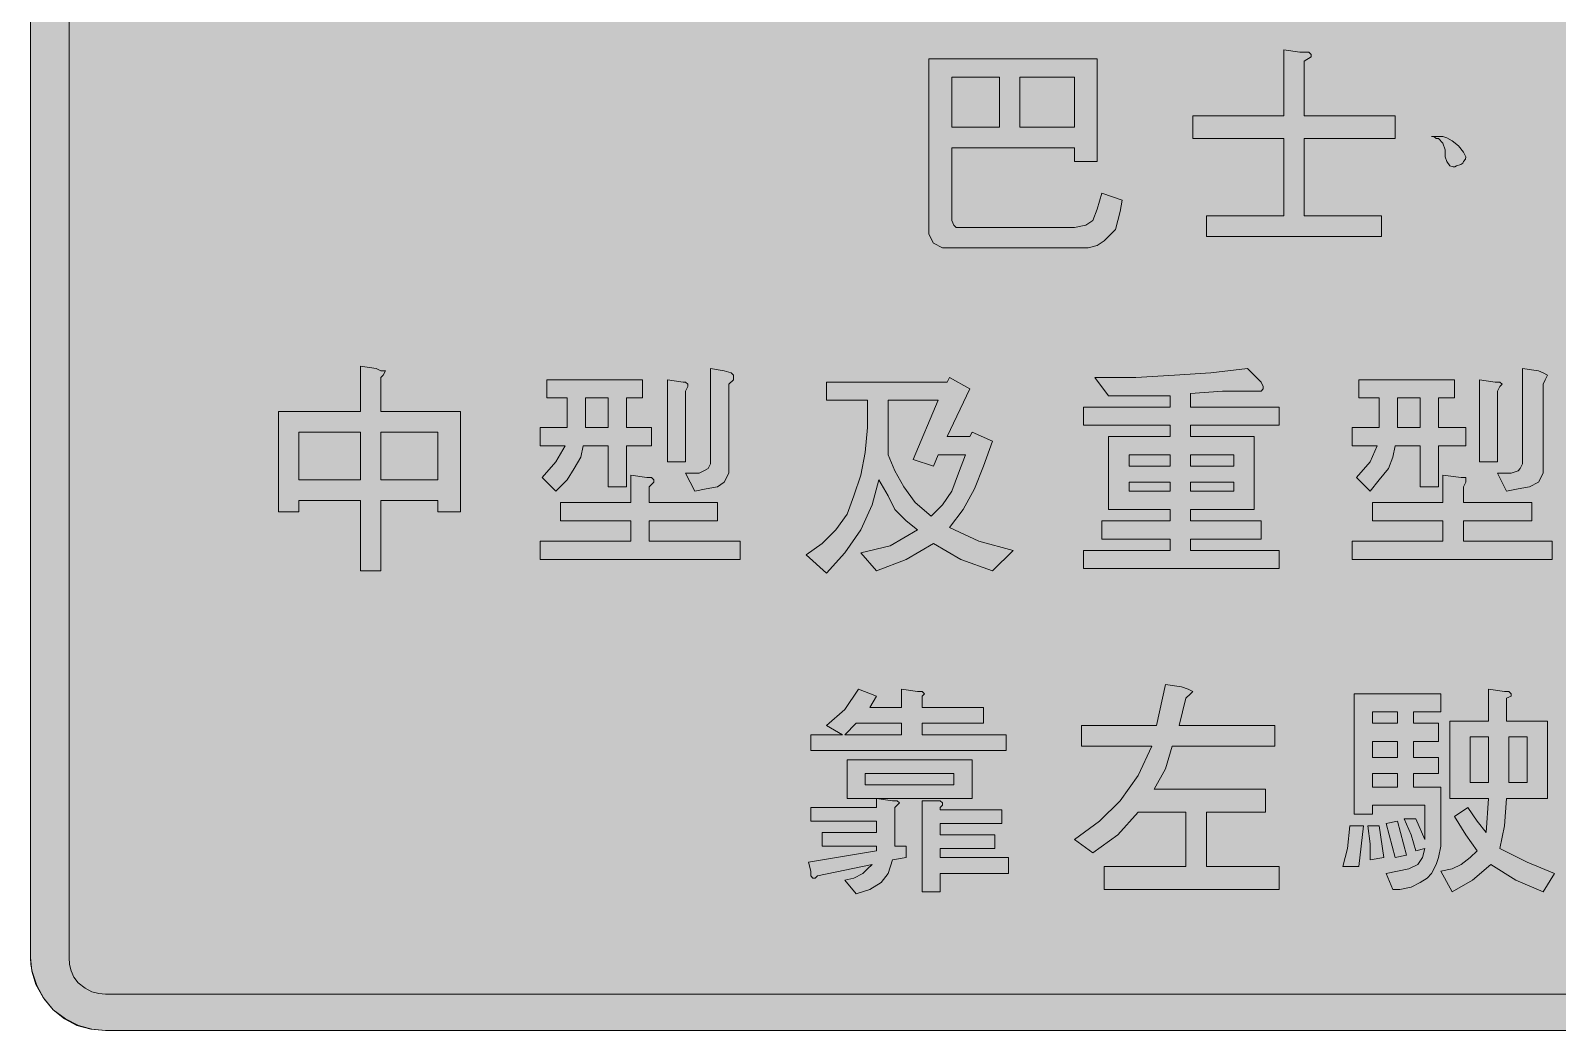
# Model space of a CAD drawing. Header units: metres. Extents: x 133 to 436, y 9 to 264.
# Drawn here: x 133 to 334.4, y 9.4 to 141.2 of the extents above; entities that cross this region are included whole.
import ezdxf

# ---------------------------------------------------------------- set-up
doc = ezdxf.new("R2010")
doc.units = ezdxf.units.M
for name, color, linetype, true_color in [('FILL_BLUE_0000FF', 7, 'Continuous', 0x0000ff), ('FILL_WHITE_FFFFFF', 7, 'Continuous', 0xffffff), ('STROKE_BLUE_0000FF', 7, 'Continuous', 0x0000ff)]:
    doc.layers.add(name, color=color, linetype=linetype, true_color=true_color)

msp = doc.modelspace()

# ---------------------------------------------------------------- hatches: boundary and pattern name
at = {"layer": 'FILL_BLUE_0000FF', "true_color": 0x0000ff}
h = msp.add_hatch(color=7, dxfattribs=at)
h.dxf.hatch_style = 1
h.paths.add_polyline_path([(426.79, 259.2), (427.76, 259), (428.68, 258.63), (429.45, 258.06), (430.06, 257.16), (430.54, 256.26), (430.84, 255.36), (430.95, 254.46), (430.95, 18.96), (430.84, 18.06), (430.54, 17.2), (430.06, 16.39), (429.45, 15.66), (428.68, 14.92), (427.76, 14.46), (426.79, 14.23), (425.85, 14.16), (142.95, 14.16), (142.05, 14.23), (141.15, 14.46), (140.25, 14.92), (139.35, 15.66), (138.78, 16.39), (138.41, 17.2), (138.21, 18.06), (138.15, 18.96), (138.15, 254.46), (138.21, 255.36), (138.41, 256.26), (138.78, 257.16), (139.35, 258.06), (140.25, 258.63), (141.15, 259), (142.05, 259.2), (142.95, 259.26), (425.85, 259.26), (426.79, 259.2)])
at = {"layer": 'FILL_WHITE_FFFFFF', "true_color": 0xffffff}
h = msp.add_hatch(color=7, dxfattribs=at)
h.dxf.hatch_style = 1
h.paths.add_polyline_path([(426.85, 264.3), (427.81, 264.14), (429.64, 263.54), (431.29, 262.59), (432.75, 261.36), (433.98, 259.9), (434.92, 258.25), (435.53, 256.42), (435.69, 255.46), (435.75, 254.46), (435.75, 18.96), (435.69, 18.06), (435.52, 17.16), (435.24, 16.26), (434.85, 15.36), (434.52, 14.46), (434.02, 13.6), (432.75, 12.06), (432.04, 11.43), (431.25, 10.88), (429.52, 10.03), (427.69, 9.53), (425.85, 9.36), (142.95, 9.36), (141.15, 9.53), (139.39, 10.03), (137.68, 10.88), (136.05, 12.06), (134.7, 13.69), (133.76, 15.4), (133.22, 17.16), (133.05, 18.96), (133.05, 254.46), (133.11, 255.36), (133.27, 256.26), (133.56, 257.16), (133.95, 258.06), (134.28, 258.96), (134.77, 259.82), (136.05, 261.36), (137.59, 262.64), (138.45, 263.13), (139.35, 263.46), (140.25, 263.85), (141.15, 264.14), (142.05, 264.3), (142.95, 264.36), (425.85, 264.36), (426.85, 264.3)])
h = msp.add_hatch(color=7, dxfattribs=at)
h.dxf.hatch_style = 1
h.paths.add_polyline_path([(270.75, 123.96), (270.75, 125.76), (254.55, 125.76), (254.55, 116.76), (254.55, 116.16), (254.85, 115.56), (255.15, 115.26), (256.05, 115.26), (270.75, 115.26), (272.25, 115.56), (273.15, 116.16), (273.75, 117.66), (274.35, 119.76), (277.05, 118.86), (276.75, 117.36), (276.45, 116.16), (276.15, 114.96), (275.25, 114.06), (274.65, 113.46), (273.75, 112.86), (272.55, 112.56), (271.35, 112.56), (254.85, 112.56), (253.35, 112.56), (252.15, 113.16), (251.55, 114.36), (251.55, 115.86), (251.55, 137.46), (273.75, 137.46), (273.75, 123.96), (270.75, 123.96)])
h.paths.add_polyline_path([(254.55, 135.06), (254.55, 128.46), (260.85, 128.46), (260.85, 135.06), (254.55, 135.06)], flags=16)
h.paths.add_polyline_path([(270.75, 135.06), (263.55, 135.06), (263.55, 128.46), (270.75, 128.46), (270.75, 135.06)], flags=16)
h = msp.add_hatch(color=7, dxfattribs=at)
h.dxf.hatch_style = 1
h.paths.add_polyline_path([(301.65, 138.36), (301.95, 138.06), (301.95, 137.76), (301.05, 137.16), (301.05, 129.96), (313.05, 129.96), (313.05, 126.96), (301.05, 126.96), (301.05, 116.76), (311.25, 116.76), (311.25, 114.06), (288.15, 114.06), (288.15, 116.76), (298.35, 116.76), (298.35, 126.96), (286.35, 126.96), (286.35, 129.96), (298.35, 129.96), (298.35, 138.66), (300.45, 138.36), (301.65, 138.36)])
h = msp.add_hatch(color=7, dxfattribs=at)
h.dxf.hatch_style = 1
h.paths.add_polyline_path([(319.65, 125.46), (319.35, 126.36), (318.75, 126.96), (318.45, 126.96), (318.15, 127.22), (317.85, 127.26), (319.35, 127.26), (319.84, 127.07), (320.55, 126.66), (321.41, 126.02), (322.05, 125.16), (322.35, 124.56), (322.31, 124.26), (322.05, 123.96), (321.95, 123.74), (321.71, 123.55), (321.15, 123.36), (320.92, 123.23), (320.7, 123.25), (320.25, 123.36), (319.84, 123.96), (319.65, 124.56), (319.65, 125.46)])
h = msp.add_hatch(color=7, dxfattribs=at)
h.dxf.hatch_style = 1
h.paths.add_polyline_path([(179.55, 95.76), (179.25, 95.46), (179.25, 90.96), (189.75, 90.96), (189.75, 77.76), (186.75, 77.76), (186.75, 79.26), (179.25, 79.26), (179.25, 69.96), (176.55, 69.96), (176.55, 79.26), (168.45, 79.26), (168.45, 77.76), (165.75, 77.76), (165.75, 90.96), (176.55, 90.96), (176.55, 96.96), (178.65, 96.66), (179.25, 96.36), (179.85, 96.36), (179.55, 95.76)])
h.paths.add_polyline_path([(179.25, 88.26), (179.25, 81.96), (186.75, 81.96), (186.75, 88.26), (179.25, 88.26)], flags=16)
h.paths.add_polyline_path([(176.55, 88.26), (168.45, 88.26), (168.45, 81.96), (176.55, 81.96), (176.55, 88.26)], flags=16)
h = msp.add_hatch(color=7, dxfattribs=at)
h.dxf.hatch_style = 1
h.paths.add_polyline_path([(213.75, 92.76), (211.65, 92.76), (211.65, 88.86), (214.95, 88.86), (214.95, 86.46), (211.65, 86.46), (211.65, 81.06), (209.25, 81.06), (209.25, 86.46), (205.95, 86.46), (205.65, 84.96), (204.75, 83.46), (203.85, 81.96), (202.35, 80.46), (200.55, 82.26), (202.35, 84.36), (203.55, 86.46), (200.25, 86.46), (200.25, 88.86), (203.85, 88.86), (203.85, 92.76), (201.15, 92.76), (201.15, 95.16), (213.75, 95.16), (213.75, 92.76)])
h.paths.add_polyline_path([(209.25, 92.76), (206.25, 92.76), (206.25, 88.86), (209.25, 88.86), (209.25, 92.76)], flags=16)
h = msp.add_hatch(color=7, dxfattribs=at)
h.dxf.hatch_style = 1
h.paths.add_polyline_path([(217.05, 95.16), (219.15, 94.86), (219.45, 94.86), (219.75, 94.56), (219.75, 94.26), (219.45, 93.66), (219.45, 84.36), (217.05, 84.36), (217.05, 95.16)])
h = msp.add_hatch(color=7, dxfattribs=at)
h.dxf.hatch_style = 1
h.paths.add_polyline_path([(221.25, 82.86), (221.85, 83.16), (222.45, 83.46), (222.75, 84.06), (222.75, 84.66), (222.75, 96.66), (224.55, 96.36), (225.45, 96.06), (225.75, 95.76), (225.75, 95.16), (225.15, 94.56), (225.15, 84.36), (225.15, 82.86), (224.55, 81.66), (223.65, 81.06), (222.15, 80.76), (220.65, 80.46), (219.45, 82.86), (221.25, 82.86)])
h = msp.add_hatch(color=7, dxfattribs=at)
h.dxf.hatch_style = 1
h.paths.add_polyline_path([(254.25, 95.46), (256.95, 93.96), (253.95, 87.66), (256.95, 87.66), (257.25, 88.26), (259.95, 87.06), (258.75, 83.76), (257.55, 80.76), (256.05, 78.06), (254.25, 75.66), (258.15, 73.86), (262.65, 72.66), (259.95, 69.96), (255.75, 71.46), (252.15, 73.56), (248.55, 71.46), (244.65, 69.96), (242.55, 72.36), (246.45, 73.26), (250.05, 75.36), (248.55, 76.56), (247.05, 78.06), (246.15, 79.86), (244.95, 81.96), (244.05, 78.66), (242.55, 75.36), (240.45, 72.36), (238.05, 69.66), (235.35, 72.06), (237.45, 73.56), (239.25, 75.36), (240.75, 77.46), (241.65, 79.86), (242.55, 82.56), (243.15, 85.56), (243.45, 88.86), (243.45, 92.46), (238.05, 92.46), (238.05, 94.86), (253.95, 94.86), (254.25, 95.46)])
h.paths.add_polyline_path([(247.05, 83.16), (248.25, 81.06), (249.75, 78.96), (251.85, 77.16), (253.35, 78.66), (254.55, 80.46), (255.45, 82.86), (256.35, 85.26), (252.75, 85.26), (252.15, 83.76), (249.45, 84.66), (252.75, 92.46), (246.15, 92.46), (246.15, 85.26), (247.05, 83.16)], flags=16)
h = msp.add_hatch(color=7, dxfattribs=at)
h.dxf.hatch_style = 1
h.paths.add_polyline_path([(295.35, 94.86), (295.65, 94.26), (295.65, 93.96), (295.35, 93.66), (294.15, 93.66), (290.25, 93.66), (286.05, 93.36), (286.05, 91.56), (297.75, 91.56), (297.75, 89.16), (286.05, 89.16), (286.05, 87.66), (294.45, 87.66), (294.45, 78.06), (286.05, 78.06), (286.05, 76.56), (295.35, 76.56), (295.35, 74.16), (286.05, 74.16), (286.05, 72.66), (297.75, 72.66), (297.75, 70.26), (271.95, 70.26), (271.95, 72.66), (283.35, 72.66), (283.35, 74.16), (274.35, 74.16), (274.35, 76.56), (283.35, 76.56), (283.35, 78.06), (275.25, 78.06), (275.25, 87.66), (283.35, 87.66), (283.35, 89.16), (271.95, 89.16), (271.95, 91.56), (283.35, 91.56), (283.35, 93.06), (275.25, 93.06), (273.45, 95.46), (278.85, 95.46), (283.95, 95.76), (288.75, 96.06), (293.55, 96.66), (295.35, 94.86)])
h.paths.add_polyline_path([(283.35, 80.46), (283.35, 81.66), (277.95, 81.66), (277.95, 80.46), (283.35, 80.46)], flags=16)
h.paths.add_polyline_path([(277.95, 83.76), (283.35, 83.76), (283.35, 85.26), (277.95, 85.26), (277.95, 83.76)], flags=16)
h.paths.add_polyline_path([(286.05, 81.66), (286.05, 80.46), (291.75, 80.46), (291.75, 81.66), (286.05, 81.66)], flags=16)
h.paths.add_polyline_path([(291.75, 85.26), (286.05, 85.26), (286.05, 83.76), (291.75, 83.76), (291.75, 85.26)], flags=16)
h = msp.add_hatch(color=7, dxfattribs=at)
h.dxf.hatch_style = 1
h.paths.add_polyline_path([(320.85, 92.76), (318.75, 92.76), (318.75, 88.86), (322.35, 88.86), (322.35, 86.46), (318.75, 86.46), (318.75, 81.06), (316.35, 81.06), (316.35, 86.46), (313.05, 86.46), (312.75, 84.96), (312.15, 83.46), (310.95, 81.96), (309.75, 80.46), (307.95, 82.26), (309.75, 84.36), (310.65, 86.46), (307.35, 86.46), (307.35, 88.86), (310.95, 88.86), (310.95, 92.76), (308.25, 92.76), (308.25, 95.16), (320.85, 95.16), (320.85, 92.76)])
h.paths.add_polyline_path([(316.35, 92.76), (313.35, 92.76), (313.35, 88.86), (316.35, 88.86), (316.35, 92.76)], flags=16)
h = msp.add_hatch(color=7, dxfattribs=at)
h.dxf.hatch_style = 1
h.paths.add_polyline_path([(324.15, 95.16), (326.25, 94.86), (326.85, 94.86), (327.15, 94.56), (326.85, 94.26), (326.55, 93.66), (326.55, 84.36), (324.15, 84.36), (324.15, 95.16)])
h = msp.add_hatch(color=7, dxfattribs=at)
h.dxf.hatch_style = 1
h.paths.add_polyline_path([(328.35, 82.86), (329.25, 83.16), (329.55, 83.46), (329.85, 84.06), (329.85, 84.66), (329.85, 96.66), (331.95, 96.36), (332.55, 96.06), (333.15, 95.76), (332.85, 95.16), (332.55, 94.56), (332.55, 84.36), (332.55, 82.86), (331.95, 81.66), (330.75, 81.06), (329.25, 80.76), (327.75, 80.46), (326.55, 82.86), (328.35, 82.86)])
h = msp.add_hatch(color=7, dxfattribs=at)
h.dxf.hatch_style = 1
h.paths.add_polyline_path([(214.35, 82.26), (214.95, 82.26), (215.25, 81.96), (215.25, 81.66), (214.65, 81.06), (214.65, 78.96), (223.65, 78.96), (223.65, 76.56), (214.65, 76.56), (214.65, 73.86), (226.65, 73.86), (226.65, 71.46), (200.25, 71.46), (200.25, 73.86), (212.25, 73.86), (212.25, 76.56), (202.95, 76.56), (202.95, 78.96), (212.25, 78.96), (212.25, 82.56), (214.35, 82.26)])
h = msp.add_hatch(color=7, dxfattribs=at)
h.dxf.hatch_style = 1
h.paths.add_polyline_path([(321.75, 82.26), (322.35, 82.26), (322.35, 81.96), (322.35, 81.66), (322.05, 81.06), (322.05, 78.96), (331.05, 78.96), (331.05, 76.56), (322.05, 76.56), (322.05, 73.86), (333.75, 73.86), (333.75, 71.46), (307.35, 71.46), (307.35, 73.86), (319.35, 73.86), (319.35, 76.56), (310.05, 76.56), (310.05, 78.96), (319.35, 78.96), (319.35, 82.56), (321.75, 82.26)])
h = msp.add_hatch(color=7, dxfattribs=at)
h.dxf.hatch_style = 1
h.paths.add_polyline_path([(281.55, 49.56), (282.75, 54.96), (284.85, 54.66), (285.75, 54.36), (286.35, 54.06), (286.05, 53.76), (285.45, 53.16), (284.55, 49.56), (297.15, 49.56), (297.15, 46.86), (283.65, 46.86), (282.75, 43.86), (281.25, 41.16), (295.95, 41.16), (295.95, 38.16), (288.15, 38.16), (288.15, 30.96), (297.75, 30.96), (297.75, 27.96), (274.65, 27.96), (274.65, 30.96), (285.45, 30.96), (285.45, 38.16), (279.15, 38.16), (276.45, 35.16), (273.15, 32.76), (270.75, 34.56), (274.05, 36.96), (276.75, 39.66), (279.15, 42.96), (280.95, 46.86), (271.65, 46.86), (271.65, 49.56), (281.55, 49.56)])
h = msp.add_hatch(color=7, dxfattribs=at)
h.dxf.hatch_style = 1
h.paths.add_polyline_path([(247.95, 51.96), (247.95, 54.36), (250.05, 54.06), (250.65, 54.06), (250.95, 53.76), (250.65, 53.46), (250.65, 51.96), (258.75, 51.96), (258.75, 49.86), (250.65, 49.86), (250.65, 48.36), (261.75, 48.36), (261.75, 46.26), (235.95, 46.26), (235.95, 48.36), (240.15, 48.36), (238.05, 49.56), (240.45, 51.66), (242.25, 54.36), (244.65, 53.46), (243.75, 51.96), (247.95, 51.96)])
h.paths.add_polyline_path([(247.95, 48.36), (247.95, 49.86), (241.95, 49.86), (240.45, 48.36), (247.95, 48.36)], flags=16)
h = msp.add_hatch(color=7, dxfattribs=at)
h.dxf.hatch_style = 1
h.paths.add_polyline_path([(315.45, 49.86), (318.75, 49.86), (318.75, 47.46), (315.45, 47.46), (315.45, 45.36), (318.75, 45.36), (318.75, 43.26), (315.45, 43.26), (315.45, 41.46), (319.05, 41.46), (319.05, 35.16), (319.05, 33.66), (318.75, 32.16), (318.45, 31.26), (317.85, 30.06), (317.25, 29.46), (316.35, 28.86), (315.15, 28.26), (313.65, 27.96), (312.75, 27.96), (311.85, 30.06), (313.35, 30.36), (314.85, 30.66), (316.05, 31.26), (316.65, 32.16), (316.95, 33.36), (315.75, 33.06), (315.15, 35.16), (314.25, 37.26), (315.75, 37.26), (316.95, 34.56), (316.95, 39.06), (310.05, 39.06), (310.05, 37.86), (307.65, 37.86), (307.65, 53.76), (319.05, 53.76), (319.05, 51.36), (315.45, 51.36), (315.45, 49.86)])
h.paths.add_polyline_path([(310.05, 49.86), (313.35, 49.86), (313.35, 51.36), (310.05, 51.36), (310.05, 49.86)], flags=16)
h.paths.add_polyline_path([(310.05, 47.46), (310.05, 45.36), (313.35, 45.36), (313.35, 47.46), (310.05, 47.46)], flags=16)
h.paths.add_polyline_path([(313.35, 43.26), (310.05, 43.26), (310.05, 41.46), (313.35, 41.46), (313.35, 43.26)], flags=16)
h = msp.add_hatch(color=7, dxfattribs=at)
h.dxf.hatch_style = 1
h.paths.add_polyline_path([(328.35, 53.76), (328.35, 53.46), (327.75, 53.16), (327.75, 50.16), (333.15, 50.16), (333.15, 39.96), (327.75, 39.96), (327.45, 36.36), (326.85, 33.36), (330.45, 31.56), (334.05, 30.06), (332.55, 27.66), (328.95, 29.16), (325.65, 31.26), (323.25, 29.16), (320.55, 27.66), (319.05, 30.36), (320.55, 30.66), (321.75, 31.26), (322.95, 32.16), (323.85, 33.06), (322.35, 35.16), (320.85, 37.56), (322.65, 38.76), (323.85, 36.96), (325.05, 35.46), (325.35, 39.96), (320.25, 39.96), (320.25, 50.16), (325.35, 50.16), (325.35, 54.36), (327.45, 54.06), (328.05, 54.06), (328.35, 53.76)])
h.paths.add_polyline_path([(322.95, 48.06), (322.95, 42.06), (325.35, 42.06), (325.35, 48.06), (322.95, 48.06)], flags=16)
h.paths.add_polyline_path([(330.45, 48.06), (328.05, 48.06), (328.05, 42.06), (330.45, 42.06), (330.45, 48.06)], flags=16)
h = msp.add_hatch(color=7, dxfattribs=at)
h.dxf.hatch_style = 1
h.paths.add_polyline_path([(257.25, 39.96), (240.75, 39.96), (240.75, 45.06), (257.25, 45.06), (257.25, 39.96)])
h.paths.add_polyline_path([(254.85, 43.26), (243.15, 43.26), (243.15, 41.76), (254.85, 41.76), (254.85, 43.26)], flags=16)
h = msp.add_hatch(color=7, dxfattribs=at)
h.dxf.hatch_style = 1
h.paths.add_polyline_path([(246.75, 39.66), (247.35, 39.66), (247.65, 39.36), (247.35, 39.06), (247.05, 38.76), (247.05, 33.66), (248.55, 33.66), (248.55, 32.16), (246.75, 31.86), (246.15, 30.06), (245.25, 28.86), (243.75, 27.96), (241.95, 27.36), (240.45, 29.16), (241.65, 29.46), (242.85, 30.06), (243.45, 30.66), (244.05, 31.26), (236.85, 29.76), (236.55, 29.46), (236.25, 29.46), (235.95, 29.76), (235.95, 30.36), (235.65, 31.56), (244.65, 33.06), (244.65, 33.66), (237.45, 33.66), (237.45, 35.46), (244.65, 35.46), (244.65, 36.96), (235.95, 36.96), (235.95, 38.76), (244.65, 38.76), (244.65, 39.96), (246.75, 39.66)])
h = msp.add_hatch(color=7, dxfattribs=at)
h.dxf.hatch_style = 1
h.paths.add_polyline_path([(252.45, 39.66), (253.05, 39.66), (253.35, 39.36), (253.35, 39.06), (253.05, 38.76), (253.05, 38.46), (261.15, 38.46), (261.15, 36.66), (253.05, 36.66), (253.05, 35.16), (260.25, 35.16), (260.25, 33.36), (253.05, 33.36), (253.05, 32.16), (262.05, 32.16), (262.05, 30.06), (253.05, 30.06), (253.05, 27.66), (250.65, 27.66), (250.65, 39.66), (252.45, 39.66)])
h = msp.add_hatch(color=7, dxfattribs=at)
h.dxf.hatch_style = 1
h.paths.add_polyline_path([(308.25, 30.96), (306.15, 30.96), (306.75, 33.36), (307.05, 36.36), (308.85, 36.36), (308.25, 30.96)])
h = msp.add_hatch(color=7, dxfattribs=at)
h.dxf.hatch_style = 1
h.paths.add_polyline_path([(311.55, 32.16), (309.75, 31.86), (309.75, 33.96), (309.45, 36.36), (310.95, 36.36), (311.55, 32.16)])
h = msp.add_hatch(color=7, dxfattribs=at)
h.dxf.hatch_style = 1
h.paths.add_polyline_path([(314.55, 32.46), (313.05, 32.16), (311.85, 36.66), (313.35, 36.96), (314.55, 32.46)])

# ---------------------------------------------------------------- linework, layer by layer
at = {"layer": 'FILL_BLUE_0000FF', "lineweight": 0, "true_color": 0x0000ff}
msp.add_lwpolyline([(425.85, 14.16), (142.95, 14.16), (142.05, 14.23), (141.15, 14.46), (140.25, 14.92), (139.35, 15.66), (138.78, 16.39), (138.41, 17.2), (138.21, 18.06), (138.15, 18.96), (138.15, 254.46), (138.21, 255.36), (138.41, 256.26), (138.78, 257.16), (139.35, 258.06), (140.25, 258.63), (141.15, 259), (142.05, 259.2), (142.95, 259.26), (425.85, 259.26)], dxfattribs=at)
at = {"layer": 'FILL_WHITE_FFFFFF', "lineweight": 0, "true_color": 0xffffff}
msp.add_lwpolyline([(425.85, 9.36), (142.95, 9.36), (141.15, 9.53), (139.39, 10.03), (137.68, 10.88), (136.05, 12.06), (134.7, 13.69), (133.76, 15.4), (133.22, 17.16), (133.05, 18.96), (133.05, 254.46)], dxfattribs=at)
for points in [[(270.75, 123.96), (270.75, 125.76), (254.55, 125.76), (254.55, 116.76), (254.55, 116.16), (254.85, 115.56), (255.15, 115.26), (256.05, 115.26), (270.75, 115.26), (272.25, 115.56), (273.15, 116.16), (273.75, 117.66), (274.35, 119.76), (277.05, 118.86), (276.75, 117.36), (276.45, 116.16), (276.15, 114.96), (275.25, 114.06), (274.65, 113.46), (273.75, 112.86), (272.55, 112.56), (271.35, 112.56), (254.85, 112.56), (253.35, 112.56), (252.15, 113.16), (251.55, 114.36), (251.55, 115.86), (251.55, 137.46), (273.75, 137.46), (273.75, 123.96)], [(301.65, 138.36), (301.95, 138.06), (301.95, 137.76), (301.05, 137.16), (301.05, 129.96), (313.05, 129.96), (313.05, 126.96), (301.05, 126.96), (301.05, 116.76), (311.25, 116.76), (311.25, 114.06), (288.15, 114.06), (288.15, 116.76), (298.35, 116.76), (298.35, 126.96), (286.35, 126.96), (286.35, 129.96), (298.35, 129.96), (298.35, 138.66), (300.45, 138.36)], [(254.55, 135.06), (254.55, 128.46), (260.85, 128.46), (260.85, 135.06)], [(270.75, 135.06), (263.55, 135.06), (263.55, 128.46), (270.75, 128.46)], [(319.65, 125.46), (319.35, 126.36), (318.75, 126.96), (318.45, 126.96), (318.15, 127.22), (317.85, 127.26), (319.35, 127.26), (319.84, 127.07), (320.55, 126.66), (321.41, 126.02), (322.05, 125.16), (322.35, 124.56), (322.31, 124.26), (322.05, 123.96), (321.95, 123.74), (321.71, 123.55), (321.15, 123.36), (320.92, 123.23), (320.7, 123.25), (320.25, 123.36), (319.84, 123.96), (319.65, 124.56)], [(179.55, 95.76), (179.25, 95.46), (179.25, 90.96), (189.75, 90.96), (189.75, 77.76), (186.75, 77.76), (186.75, 79.26), (179.25, 79.26), (179.25, 69.96), (176.55, 69.96), (176.55, 79.26), (168.45, 79.26), (168.45, 77.76), (165.75, 77.76), (165.75, 90.96), (176.55, 90.96), (176.55, 96.96), (178.65, 96.66), (179.25, 96.36), (179.85, 96.36)], [(213.75, 92.76), (211.65, 92.76), (211.65, 88.86), (214.95, 88.86), (214.95, 86.46), (211.65, 86.46), (211.65, 81.06), (209.25, 81.06), (209.25, 86.46), (205.95, 86.46), (205.65, 84.96), (204.75, 83.46), (203.85, 81.96), (202.35, 80.46), (200.55, 82.26), (202.35, 84.36), (203.55, 86.46), (200.25, 86.46), (200.25, 88.86), (203.85, 88.86), (203.85, 92.76), (201.15, 92.76), (201.15, 95.16), (213.75, 95.16)], [(217.05, 95.16), (219.15, 94.86), (219.45, 94.86), (219.75, 94.56), (219.75, 94.26), (219.45, 93.66), (219.45, 84.36), (217.05, 84.36)], [(221.25, 82.86), (221.85, 83.16), (222.45, 83.46), (222.75, 84.06), (222.75, 84.66), (222.75, 96.66), (224.55, 96.36), (225.45, 96.06), (225.75, 95.76), (225.75, 95.16), (225.15, 94.56), (225.15, 84.36), (225.15, 82.86), (224.55, 81.66), (223.65, 81.06), (222.15, 80.76), (220.65, 80.46), (219.45, 82.86)], [(254.25, 95.46), (256.95, 93.96), (253.95, 87.66), (256.95, 87.66), (257.25, 88.26), (259.95, 87.06), (258.75, 83.76), (257.55, 80.76), (256.05, 78.06), (254.25, 75.66), (258.15, 73.86), (262.65, 72.66), (259.95, 69.96), (255.75, 71.46), (252.15, 73.56), (248.55, 71.46), (244.65, 69.96), (242.55, 72.36), (246.45, 73.26), (250.05, 75.36), (248.55, 76.56), (247.05, 78.06), (246.15, 79.86), (244.95, 81.96), (244.05, 78.66), (242.55, 75.36), (240.45, 72.36), (238.05, 69.66), (235.35, 72.06), (237.45, 73.56), (239.25, 75.36), (240.75, 77.46), (241.65, 79.86), (242.55, 82.56), (243.15, 85.56), (243.45, 88.86), (243.45, 92.46), (238.05, 92.46), (238.05, 94.86), (253.95, 94.86)], [(295.35, 94.86), (295.65, 94.26), (295.65, 93.96), (295.35, 93.66), (294.15, 93.66), (290.25, 93.66), (286.05, 93.36), (286.05, 91.56), (297.75, 91.56), (297.75, 89.16), (286.05, 89.16), (286.05, 87.66), (294.45, 87.66), (294.45, 78.06), (286.05, 78.06), (286.05, 76.56), (295.35, 76.56), (295.35, 74.16), (286.05, 74.16), (286.05, 72.66), (297.75, 72.66), (297.75, 70.26), (271.95, 70.26), (271.95, 72.66), (283.35, 72.66), (283.35, 74.16), (274.35, 74.16), (274.35, 76.56), (283.35, 76.56), (283.35, 78.06), (275.25, 78.06), (275.25, 87.66), (283.35, 87.66), (283.35, 89.16), (271.95, 89.16), (271.95, 91.56), (283.35, 91.56), (283.35, 93.06), (275.25, 93.06), (273.45, 95.46), (278.85, 95.46), (283.95, 95.76), (288.75, 96.06), (293.55, 96.66)], [(320.85, 92.76), (318.75, 92.76), (318.75, 88.86), (322.35, 88.86), (322.35, 86.46), (318.75, 86.46), (318.75, 81.06), (316.35, 81.06), (316.35, 86.46), (313.05, 86.46), (312.75, 84.96), (312.15, 83.46), (310.95, 81.96), (309.75, 80.46), (307.95, 82.26), (309.75, 84.36), (310.65, 86.46), (307.35, 86.46), (307.35, 88.86), (310.95, 88.86), (310.95, 92.76), (308.25, 92.76), (308.25, 95.16), (320.85, 95.16)], [(324.15, 95.16), (326.25, 94.86), (326.85, 94.86), (327.15, 94.56), (326.85, 94.26), (326.55, 93.66), (326.55, 84.36), (324.15, 84.36)], [(328.35, 82.86), (329.25, 83.16), (329.55, 83.46), (329.85, 84.06), (329.85, 84.66), (329.85, 96.66), (331.95, 96.36), (332.55, 96.06), (333.15, 95.76), (332.85, 95.16), (332.55, 94.56), (332.55, 84.36), (332.55, 82.86), (331.95, 81.66), (330.75, 81.06), (329.25, 80.76), (327.75, 80.46), (326.55, 82.86)], [(209.25, 92.76), (206.25, 92.76), (206.25, 88.86), (209.25, 88.86)], [(316.35, 92.76), (313.35, 92.76), (313.35, 88.86), (316.35, 88.86)], [(247.05, 83.16), (248.25, 81.06), (249.75, 78.96), (251.85, 77.16), (253.35, 78.66), (254.55, 80.46), (255.45, 82.86), (256.35, 85.26), (252.75, 85.26), (252.15, 83.76), (249.45, 84.66), (252.75, 92.46), (246.15, 92.46), (246.15, 85.26)], [(176.55, 88.26), (168.45, 88.26), (168.45, 81.96), (176.55, 81.96)], [(179.25, 88.26), (179.25, 81.96), (186.75, 81.96), (186.75, 88.26)], [(277.95, 83.76), (283.35, 83.76), (283.35, 85.26), (277.95, 85.26)], [(291.75, 85.26), (286.05, 85.26), (286.05, 83.76), (291.75, 83.76)], [(214.35, 82.26), (214.95, 82.26), (215.25, 81.96), (215.25, 81.66), (214.65, 81.06), (214.65, 78.96), (223.65, 78.96), (223.65, 76.56), (214.65, 76.56), (214.65, 73.86), (226.65, 73.86), (226.65, 71.46), (200.25, 71.46), (200.25, 73.86), (212.25, 73.86), (212.25, 76.56), (202.95, 76.56), (202.95, 78.96), (212.25, 78.96), (212.25, 82.56)], [(283.35, 80.46), (283.35, 81.66), (277.95, 81.66), (277.95, 80.46)], [(286.05, 81.66), (286.05, 80.46), (291.75, 80.46), (291.75, 81.66)], [(321.75, 82.26), (322.35, 82.26), (322.35, 81.96), (322.35, 81.66), (322.05, 81.06), (322.05, 78.96), (331.05, 78.96), (331.05, 76.56), (322.05, 76.56), (322.05, 73.86), (333.75, 73.86), (333.75, 71.46), (307.35, 71.46), (307.35, 73.86), (319.35, 73.86), (319.35, 76.56), (310.05, 76.56), (310.05, 78.96), (319.35, 78.96), (319.35, 82.56)], [(281.55, 49.56), (282.75, 54.96), (284.85, 54.66), (285.75, 54.36), (286.35, 54.06), (286.05, 53.76), (285.45, 53.16), (284.55, 49.56), (297.15, 49.56), (297.15, 46.86), (283.65, 46.86), (282.75, 43.86), (281.25, 41.16), (295.95, 41.16), (295.95, 38.16), (288.15, 38.16), (288.15, 30.96), (297.75, 30.96), (297.75, 27.96), (274.65, 27.96), (274.65, 30.96), (285.45, 30.96), (285.45, 38.16), (279.15, 38.16), (276.45, 35.16), (273.15, 32.76), (270.75, 34.56), (274.05, 36.96), (276.75, 39.66), (279.15, 42.96), (280.95, 46.86), (271.65, 46.86), (271.65, 49.56)], [(247.95, 51.96), (247.95, 54.36), (250.05, 54.06), (250.65, 54.06), (250.95, 53.76), (250.65, 53.46), (250.65, 51.96), (258.75, 51.96), (258.75, 49.86), (250.65, 49.86), (250.65, 48.36), (261.75, 48.36), (261.75, 46.26), (235.95, 46.26), (235.95, 48.36), (240.15, 48.36), (238.05, 49.56), (240.45, 51.66), (242.25, 54.36), (244.65, 53.46), (243.75, 51.96)], [(315.45, 49.86), (318.75, 49.86), (318.75, 47.46), (315.45, 47.46), (315.45, 45.36), (318.75, 45.36), (318.75, 43.26), (315.45, 43.26), (315.45, 41.46), (319.05, 41.46), (319.05, 35.16), (319.05, 33.66), (318.75, 32.16), (318.45, 31.26), (317.85, 30.06), (317.25, 29.46), (316.35, 28.86), (315.15, 28.26), (313.65, 27.96), (312.75, 27.96), (311.85, 30.06), (313.35, 30.36), (314.85, 30.66), (316.05, 31.26), (316.65, 32.16), (316.95, 33.36), (315.75, 33.06), (315.15, 35.16), (314.25, 37.26), (315.75, 37.26), (316.95, 34.56), (316.95, 39.06), (310.05, 39.06), (310.05, 37.86), (307.65, 37.86), (307.65, 53.76), (319.05, 53.76), (319.05, 51.36), (315.45, 51.36)], [(328.35, 53.76), (328.35, 53.46), (327.75, 53.16), (327.75, 50.16), (333.15, 50.16), (333.15, 39.96), (327.75, 39.96), (327.45, 36.36), (326.85, 33.36), (330.45, 31.56), (334.05, 30.06), (332.55, 27.66), (328.95, 29.16), (325.65, 31.26), (323.25, 29.16), (320.55, 27.66), (319.05, 30.36), (320.55, 30.66), (321.75, 31.26), (322.95, 32.16), (323.85, 33.06), (322.35, 35.16), (320.85, 37.56), (322.65, 38.76), (323.85, 36.96), (325.05, 35.46), (325.35, 39.96), (320.25, 39.96), (320.25, 50.16), (325.35, 50.16), (325.35, 54.36), (327.45, 54.06), (328.05, 54.06)], [(310.05, 49.86), (313.35, 49.86), (313.35, 51.36), (310.05, 51.36)], [(247.95, 48.36), (247.95, 49.86), (241.95, 49.86), (240.45, 48.36)], [(310.05, 47.46), (310.05, 45.36), (313.35, 45.36), (313.35, 47.46)], [(322.95, 48.06), (322.95, 42.06), (325.35, 42.06), (325.35, 48.06)], [(330.45, 48.06), (328.05, 48.06), (328.05, 42.06), (330.45, 42.06)], [(257.25, 39.96), (240.75, 39.96), (240.75, 45.06), (257.25, 45.06)], [(254.85, 43.26), (243.15, 43.26), (243.15, 41.76), (254.85, 41.76)], [(313.35, 43.26), (310.05, 43.26), (310.05, 41.46), (313.35, 41.46)], [(246.75, 39.66), (247.35, 39.66), (247.65, 39.36), (247.35, 39.06), (247.05, 38.76), (247.05, 33.66), (248.55, 33.66), (248.55, 32.16), (246.75, 31.86), (246.15, 30.06), (245.25, 28.86), (243.75, 27.96), (241.95, 27.36), (240.45, 29.16), (241.65, 29.46), (242.85, 30.06), (243.45, 30.66), (244.05, 31.26), (236.85, 29.76), (236.55, 29.46), (236.25, 29.46), (235.95, 29.76), (235.95, 30.36), (235.65, 31.56), (244.65, 33.06), (244.65, 33.66), (237.45, 33.66), (237.45, 35.46), (244.65, 35.46), (244.65, 36.96), (235.95, 36.96), (235.95, 38.76), (244.65, 38.76), (244.65, 39.96)], [(252.45, 39.66), (253.05, 39.66), (253.35, 39.36), (253.35, 39.06), (253.05, 38.76), (253.05, 38.46), (261.15, 38.46), (261.15, 36.66), (253.05, 36.66), (253.05, 35.16), (260.25, 35.16), (260.25, 33.36), (253.05, 33.36), (253.05, 32.16), (262.05, 32.16), (262.05, 30.06), (253.05, 30.06), (253.05, 27.66), (250.65, 27.66), (250.65, 39.66)], [(308.25, 30.96), (306.15, 30.96), (306.75, 33.36), (307.05, 36.36), (308.85, 36.36)], [(311.55, 32.16), (309.75, 31.86), (309.75, 33.96), (309.45, 36.36), (310.95, 36.36)], [(314.55, 32.46), (313.05, 32.16), (311.85, 36.66), (313.35, 36.96)]]:
    msp.add_lwpolyline(points, close=True, dxfattribs=at)
at = {"layer": 'STROKE_BLUE_0000FF', "lineweight": 0, "true_color": 0x0000ff}
msp.add_lwpolyline([(133.05, 254.46), (133.05, 18.96), (133.11, 18.05), (133.27, 17.12), (133.87, 15.28), (134.82, 13.56), (136.05, 12.06), (137.51, 10.88), (139.16, 10.03), (140.99, 9.53), (142.95, 9.36), (425.85, 9.36)], dxfattribs=at)

doc.saveas('drawing.dxf')
